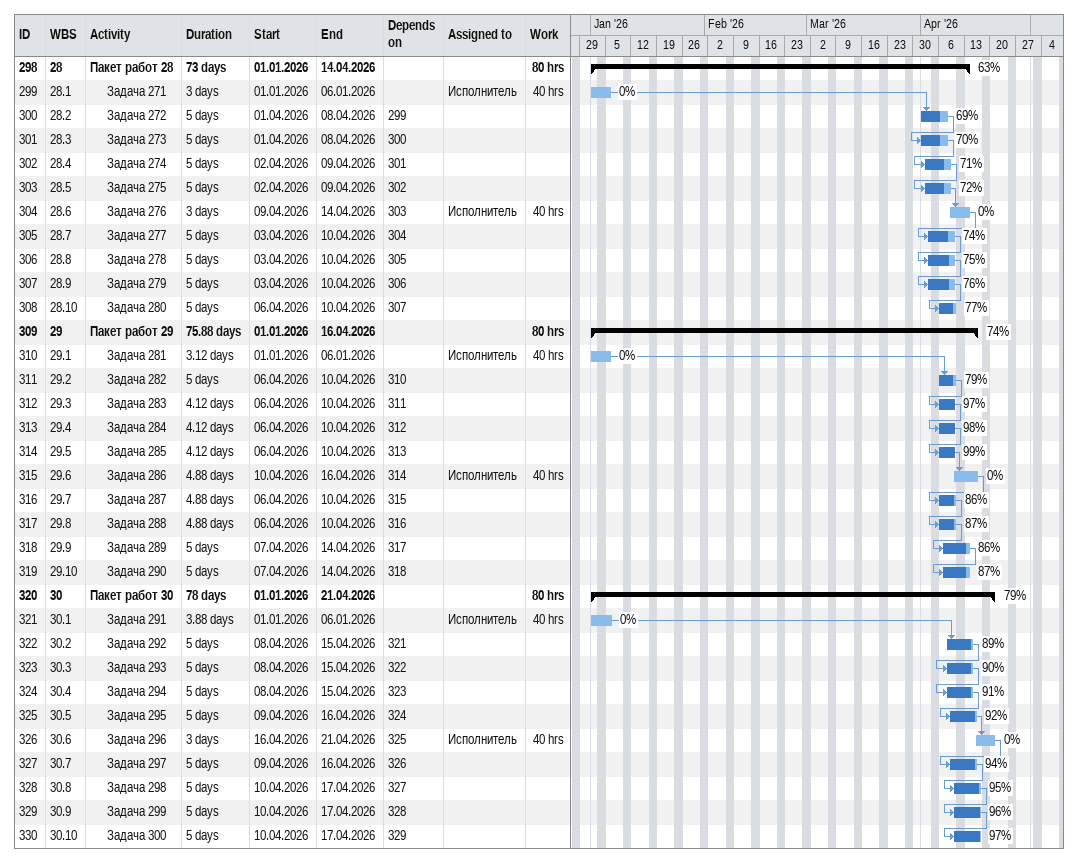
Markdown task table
| ID | WBS | Task | Duration | Start | Finish | Predecessors | Resources | % complete | Work (h) |
|---|---|---|---|---|---|---|---|---|---|
| 298 | 28 | **Пакет работ 28** | 73d | 2026-01-01 | 2026-04-14 |  |  | 63 | 80 |
| 299 | 28.1 | Задача 271 | 3d | 2026-01-01 | 2026-01-06 |  | Исполнитель | 0 | 40 |
| 300 | 28.2 | Задача 272 | 5d | 2026-04-01 | 2026-04-08 | 299 |  | 69 |  |
| 301 | 28.3 | Задача 273 | 5d | 2026-04-01 | 2026-04-08 | 300 |  | 70 |  |
| 302 | 28.4 | Задача 274 | 5d | 2026-04-02 | 2026-04-09 | 301 |  | 71 |  |
| 303 | 28.5 | Задача 275 | 5d | 2026-04-02 | 2026-04-09 | 302 |  | 72 |  |
| 304 | 28.6 | Задача 276 | 3d | 2026-04-09 | 2026-04-14 | 303 | Исполнитель | 0 | 40 |
| 305 | 28.7 | Задача 277 | 5d | 2026-04-03 | 2026-04-10 | 304 |  | 74 |  |
| 306 | 28.8 | Задача 278 | 5d | 2026-04-03 | 2026-04-10 | 305 |  | 75 |  |
| 307 | 28.9 | Задача 279 | 5d | 2026-04-03 | 2026-04-10 | 306 |  | 76 |  |
| 308 | 28.10 | Задача 280 | 5d | 2026-04-06 | 2026-04-10 | 307 |  | 77 |  |
| 309 | 29 | **Пакет работ 29** | 75.88d | 2026-01-01 | 2026-04-16 |  |  | 74 | 80 |
| 310 | 29.1 | Задача 281 | 3.12d | 2026-01-01 | 2026-01-06 |  | Исполнитель | 0 | 40 |
| 311 | 29.2 | Задача 282 | 5d | 2026-04-06 | 2026-04-10 | 310 |  | 79 |  |
| 312 | 29.3 | Задача 283 | 4.12d | 2026-04-06 | 2026-04-10 | 311 |  | 97 |  |
| 313 | 29.4 | Задача 284 | 4.12d | 2026-04-06 | 2026-04-10 | 312 |  | 98 |  |
| 314 | 29.5 | Задача 285 | 4.12d | 2026-04-06 | 2026-04-10 | 313 |  | 99 |  |
| 315 | 29.6 | Задача 286 | 4.88d | 2026-04-10 | 2026-04-16 | 314 | Исполнитель | 0 | 40 |
| 316 | 29.7 | Задача 287 | 4.88d | 2026-04-06 | 2026-04-10 | 315 |  | 86 |  |
| 317 | 29.8 | Задача 288 | 4.88d | 2026-04-06 | 2026-04-10 | 316 |  | 87 |  |
| 318 | 29.9 | Задача 289 | 5d | 2026-04-07 | 2026-04-14 | 317 |  | 86 |  |
| 319 | 29.10 | Задача 290 | 5d | 2026-04-07 | 2026-04-14 | 318 |  | 87 |  |
| 320 | 30 | **Пакет работ 30** | 78d | 2026-01-01 | 2026-04-21 |  |  | 79 | 80 |
| 321 | 30.1 | Задача 291 | 3.88d | 2026-01-01 | 2026-01-06 |  | Исполнитель | 0 | 40 |
| 322 | 30.2 | Задача 292 | 5d | 2026-04-08 | 2026-04-15 | 321 |  | 89 |  |
| 323 | 30.3 | Задача 293 | 5d | 2026-04-08 | 2026-04-15 | 322 |  | 90 |  |
| 324 | 30.4 | Задача 294 | 5d | 2026-04-08 | 2026-04-15 | 323 |  | 91 |  |
| 325 | 30.5 | Задача 295 | 5d | 2026-04-09 | 2026-04-16 | 324 |  | 92 |  |
| 326 | 30.6 | Задача 296 | 3d | 2026-04-16 | 2026-04-21 | 325 | Исполнитель | 0 | 40 |
| 327 | 30.7 | Задача 297 | 5d | 2026-04-09 | 2026-04-16 | 326 |  | 94 |  |
| 328 | 30.8 | Задача 298 | 5d | 2026-04-10 | 2026-04-17 | 327 |  | 95 |  |
| 329 | 30.9 | Задача 299 | 5d | 2026-04-10 | 2026-04-17 | 328 |  | 96 |  |
| 330 | 30.10 | Задача 300 | 5d | 2026-04-10 | 2026-04-17 | 329 |  | 97 |  |
